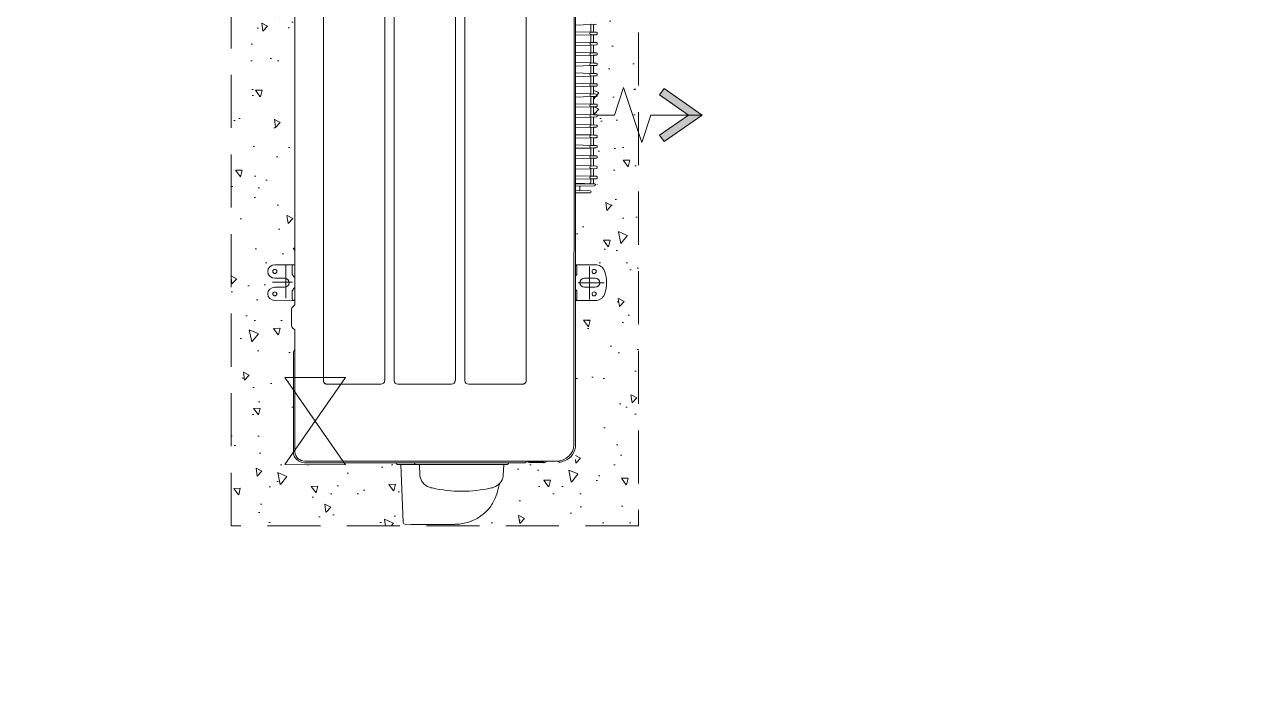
# Model space of a CAD drawing. Header units: millimetres. Extents: x -44713 to 26888, y -13000 to 43000.
# Drawn here: x 11139 to 12569, y 19236 to 20021 of the extents above; entities that cross this region are included whole.
import ezdxf

# ---------------------------------------------------------------- set-up
doc = ezdxf.new("R2010")
doc.units = ezdxf.units.MM
doc.header["$MEASUREMENT"] = 0
doc.linetypes.add('1735 X DT-5BR-RFP$0$DASH2', pattern=[0.375, 0.25, -0.125])
doc.linetypes.add('1735 X DT-5BR-RFP$0$HIDDEN', pattern=[0.375, 0.25, -0.125])
doc.layers.add('00-First Floor Projection', color=1, linetype='Continuous')
doc.layers.add('1735 X DT-5BR-RFP$0$0-MEP', color=251, linetype='Continuous', lineweight=20)
doc.styles.add('1735 X DT-5BR-RFP$0$ARIAL', font='swiss.ttf')
doc.dimstyles.new('1735 X DT-5BR-RFP$0$A&B DIM', dxfattribs={"dimtxt": 250, "dimasz": 250, "dimexe": 100, "dimexo": 100, "dimgap": 0, "dimtad": 0, "dimdec": 0, "dimzin": 12, "dimdsep": 46, "dimtxsty": '1735 X DT-5BR-RFP$0$ARIAL', "dimcen": 0, "dimdle": 100, "dimclrd": 11, "dimclre": 11, "dimclrt": 7, "dimadec": 0, "dimazin": 0, "dimtfac": 1, "dimtdec": 0, "dimtmove": 1, "dimatfit": 2, "dimfxl": 1, "dimtvp": 0.75, "dimtolj": 1, "dimtzin": 12, "dimlwd": 18, "dimlwe": 18, "dimarcsym": 0})

# ---------------------------------------------------------------- blocks, each defined once
blk = doc.blocks.new('1735 X DT-5BR-RFP$0$CU')
at = {"lineweight": 9, "ltscale": 0.1}
h = blk.add_hatch(dxfattribs=at)
h.set_pattern_fill('AR-CONC', color=256, scale=0.5, angle=32.5081)
h.set_pattern_definition([(82.508, (0, 0), (81.1025, 42.234), [9.525, -104.775]), (27.508, (0, 0), (-66.1995, 71.09), [7.62, -83.82]), (132.96, (6.76, 3.52), (14.903, 113.324), [8.095, -89.045]), (78.692, (-13.65, 21.42), (125.6, 55.114), [14.287, -157.162]), (129.144, (-3.18, 26.01), (33.618, 168.122), [12.143, -133.568]), (23.692, (-13.65, 21.42), (33.618, 168.122), [11.43, -125.73]), (53.508, (0.47, 22.89), (91.409, -2.3807), [9.525, -104.775]), (358.508, (0.47, 22.89), (-23.434, 94.271), [7.62, -83.82]), (103.96, (8.09, 22.69), (67.975, 91.8904), [8.095, -89.045]), (70.008, (0, 0), (-21.4184, 36.4832), [0, -82.804, 0, -85.09, 0, -84.1375]), (40.008, (0, 0), (1.2555, 60.197), [0, -48.514, 0, -80.899, 0, -32.0675]), (0.008, (-23.884, -15.22), (58.7122, 34.0189), [0, -31.75, 0, -99.06, 0, -131.445]), (350.008, (-34.594, -22.045), (55.6275, 50.525), [0, -41.275, 0, -65.786, 0, -93.345])])
h.paths.add_polyline_path([(-395.2, -112), (-371.2, -128.8), (-295.9, -128.5), (-272.9, -112), (-273.5, -112.1), (-274.1, -112.1), (-274.8, -112.2), (-275.4, -112.3), (-276, -112.4), (-276.6, -112.5), (-277.2, -112.7), (-277.8, -112.8), (-278.4, -113), (-279, -113.2), (-279.6, -113.4), (-280.1, -113.6), (-280.7, -113.9), (-281.3, -114.1), (-281.8, -114.4), (-282.4, -114.7), (-282.9, -115), (-283.4, -115.3), (-283.9, -115.7), (-284.4, -116), (-284.9, -116.4), (-285.4, -116.8), (-285.9, -117.1), (-286.3, -117.5), (-286.8, -118), (-287.2, -118.4), (-287.6, -118.8), (-288, -119.3), (-288.4, -119.7), (-288.7, -120.2), (-289.1, -120.7), (-289.4, -121.2), (-289.7, -121.7), (-289.8, -121.7), (-290.6, -123), (-291.1, -123.8), (-291.5, -124.5), (-292.1, -125.2), (-292.7, -125.9), (-293.3, -126.5), (-294, -127.1), (-294.7, -127.7), (-295.4, -128.2), (-296.2, -128.6), (-297, -129), (-297.8, -129.4), (-298.6, -129.7), (-299.5, -130), (-300.4, -130.2), (-301.3, -130.3), (-302.2, -130.4), (-303.2, -130.4), (-364.6, -130.4), (-365.2, -130.4), (-365.8, -130.4), (-366.3, -130.3), (-366.9, -130.2), (-367.4, -130.1), (-368, -130), (-368.5, -129.9), (-369.1, -129.7), (-369.6, -129.5), (-370.1, -129.3), (-370.6, -129.1), (-371.1, -128.8), (-371.6, -128.5), (-372.1, -128.2), (-372.6, -127.9), (-373.1, -127.6), (-373.6, -127.2), (-374, -126.8), (-374.5, -126.4), (-374.9, -126), (-375.3, -125.5), (-375.7, -125), (-376.1, -124.5), (-376.5, -124), (-376.9, -123.5), (-377.3, -122.9), (-377.6, -122.3), (-378, -121.7), (-378.3, -121.2), (-378.7, -120.7), (-379, -120.2), (-379.4, -119.7), (-379.8, -119.3), (-380.2, -118.8), (-380.7, -118.4), (-381.1, -117.9), (-381.5, -117.5), (-382, -117.1), (-382.5, -116.7), (-383, -116.3), (-383.5, -116), (-384, -115.6), (-384.5, -115.3), (-385, -115), (-385.5, -114.6), (-386.1, -114.4), (-386.6, -114.1), (-387.2, -113.8), (-387.8, -113.6), (-388.3, -113.3), (-388.9, -113.1), (-389.5, -112.9), (-390.1, -112.8), (-390.7, -112.6), (-391.3, -112.5), (-392, -112.3), (-392.6, -112.2), (-393.2, -112.2), (-393.9, -112.1), (-394.5, -112.1), (-395.1, -112)], flags=16)
h.paths.add_polyline_path([(-325.3, 818.5), (-321.1, 819.4), (-317, 820.2), (-312.9, 820.8), (-308.8, 821.4), (-304.7, 821.8), (-300.6, 822.1), (-296.5, 822.3), (-292.4, 822.4), (-288.3, 822.4), (-284.2, 822.3), (-280.1, 822.1), (-276, 821.8), (-271.9, 821.3), (-267.8, 820.8), (-263.7, 820.1), (-259.6, 819.4), (-255.4, 818.5), (-254.2, 818.2), (-252.9, 817.7), (-252.6, 817.6), (-251.8, 817.3), (-251, 817), (-250.2, 816.6), (-249.4, 816.2), (-248.7, 815.7), (-247.9, 815.2), (-247.2, 814.7), (-246.6, 814.1), (-245.9, 813.5), (-245.1, 812.7), (-244.4, 811.9), (-243.8, 811), (-243.2, 810), (-242.7, 809), (-242.2, 808), (-241.9, 807), (-241.6, 805.9), (-241.4, 804.8), (-241.4, 803.3), (-240.8, 791.3), (-240.6, 790.8), (-338.4, 790.8), (-340.3, 790.8), (-339.9, 791.5), (-339.6, 803.3), (-339.6, 804.6), (-339.6, 804.8), (-339.4, 805.9), (-339.1, 806.9), (-338.8, 807.9), (-338.4, 808.9), (-337.9, 809.8), (-337.4, 810.7), (-336.9, 811.5), (-336.3, 812.3), (-335.6, 813.1), (-334.9, 813.8), (-334.1, 814.5), (-333.3, 815.1), (-332.4, 815.7), (-331.5, 816.2), (-330.5, 816.8), (-329.5, 817.2), (-328.4, 817.6), (-326.8, 818.2), (-325.5, 818.5)], flags=16)
h.paths.add_polyline_path([(-312.9, 820.8), (-317, 820.2), (-321.1, 819.4), (-325.3, 818.5), (-325.5, 818.5), (-326.8, 818.2), (-328.4, 817.6), (-329.5, 817.2), (-330.5, 816.8), (-331.5, 816.2), (-332.4, 815.7), (-333.3, 815.1), (-334.1, 814.5), (-334.9, 813.8), (-335.6, 813.1), (-336.3, 812.3), (-336.9, 811.5), (-337.4, 810.7), (-337.9, 809.8), (-338.4, 808.9), (-338.8, 807.9), (-339.1, 806.9), (-339.4, 805.9), (-339.6, 804.8), (-339.6, 803.3), (-339.9, 791.5), (-340.2, 791), (-340.6, 790.8), (-361, 790.8), (-362.1, 790.8), (-359.3, 859.4), (-359.2, 859.9), (-359, 860.3), (-358.6, 860.7), (-358.2, 861), (-357.7, 861.2), (-357.1, 861.3), (-327.8, 861.6), (-298.5, 861.4), (-291.1, 860.8), (-284, 859.2), (-277.1, 856.8), (-270.7, 853.4), (-264.8, 849.3), (-259.6, 844.4), (-256.4, 840.6), (-253.8, 836.5), (-251.6, 832.1), (-249.3, 826), (-247.4, 819.8), (-245.9, 813.5), (-246.6, 814.1), (-247.2, 814.7), (-247.9, 815.2), (-248.7, 815.7), (-249.4, 816.2), (-250.2, 816.6), (-251, 817), (-251.8, 817.3), (-252.6, 817.6), (-252.9, 817.7), (-254.2, 818.2), (-255.4, 818.5), (-259.6, 819.4), (-263.7, 820.1), (-267.8, 820.8), (-271.9, 821.3), (-276, 821.8), (-280.1, 822.1), (-284.2, 822.3), (-288.3, 822.4), (-292.4, 822.4), (-296.5, 822.3), (-300.6, 822.1), (-304.7, 821.8), (-308.8, 821.4)], flags=16)
h.paths.add_polyline_path([(-134.8, -41.4), (-156.3, -41.4), (-156.3, 470.9), (-134.8, 470.9)], flags=16)
h.paths.add_polyline_path([(-156.3, 555.5), (-156.3, 597.8), (-119.5, 597.8), (-119.5, 555.5)], flags=16)
h.paths.add_polyline_path([(-519, 555.5), (-519, 597.7), (-486.9, 597.7), (-486.9, 555.5)], flags=16)
h.paths.add_polyline_path([(-494.4, 28.5), (-519, 28.5), (-519, 70.8), (-494.4, 70.8)], flags=16)
h.paths.add_polyline_path([(-370, -130.4), (-300, -130.1), (-340.6, -130.4)], flags=16)
h.paths.add_polyline_path([(-562.2, 863.2), (-562.2, -186.8), (-81.9, -186.8), (-81.9, 863.2)])
h.paths.add_polyline_path([(-398.6, -111.8), (-370, -130.4), (-300, -130.1), (-271.3, -111.8), (-156.3, -111.8), (-156.3, 790.8), (-486.9, 790.8), (-486.9, -111.8)], flags=16)
blk.add_hatch(color=256).paths.add_polyline_path([(-57, 403), (-51.6, 410.5), (-7, 379.2), (-51.6, 348), (-57, 355.4), (-23.1, 379.2)])
at = {"lineweight": 20}
for p, q in [((-362.1, 790.8), (-359.3, 859.4)), ((-211.1, 788.1), (-194, 788.1)), ((-211, 788.7), (-194, 788.8))]:
    blk.add_line(p, q, dxfattribs=at)
at = {"linetype": '1735 X DT-5BR-RFP$0$DASH2', "lineweight": 9, "ltscale": 250}
blk.add_lwpolyline([(-81.9, 863.2), (-562.2, 863.2), (-562.2, -186.8), (-81.9, -186.8)], close=True, dxfattribs=at)
blk.add_lwpolyline([(-7, 379.2), (-67.2, 379.2), (-78, 411.7), (-99.6, 346.8), (-110.4, 379.2), (-130.5, 379.2)])
blk.add_lwpolyline([(-57, 403), (-51.6, 410.5), (-7, 379.2), (-51.6, 348), (-57, 355.4), (-23.1, 379.2)], close=True)
at = {"lineweight": 20}
for centre, major_axis, start_param, end_param in [((-357.1, 859.3), (2.19, 0), 1.591261, 3.10324), ((-325.7, -574.2), (1535.1, 0), 1.553049, 1.591261), ((-299.4, 812.1), (52.7, 0), 0.714003, 1.553049), ((-294.5, 816.1), (46.2, 0), 0.379047, 0.714004), ((-346.9, 796.6), (102.6, 0), 0.177688, 0.379045)]:
    blk.add_ellipse(centre, major_axis=major_axis, ratio=0.935345, start_param=start_param, end_param=end_param, dxfattribs=at)
for points in [[(-339.6, 803.3), (-339.6, 803.3), (-339.6, 804.8), (-339.6, 804.8), (-339.6, 804.8), (-338.4, 811), (-334.7, 815.3), (-328.4, 817.6), (-328.4, 817.6), (-328.4, 817.6), (-326.8, 818.2), (-326.8, 818.2)], [(-326.8, 818.2), (-326.8, 818.2), (-325.3, 818.5), (-325.3, 818.5), (-325.3, 818.5), (-301.8, 823.8), (-279, 823.7), (-255.4, 818.5), (-255.4, 818.5), (-255.4, 818.5), (-254.2, 818.2), (-254.2, 818.2)], [(-254.2, 818.2), (-254.2, 818.2), (-252.6, 817.6), (-252.6, 817.6), (-252.6, 817.6), (-246.8, 815.7), (-242.1, 810.6), (-241.4, 804.8), (-241.4, 804.8), (-241.4, 804.8), (-241.4, 803.3), (-241.4, 803.3)], [(-173.8, 788.2), (-173.8, 788.2), (-172.2, 787.9), (-172.2, 787.9), (-172.2, 787.9), (-163.1, 784.9), (-158, 779.3), (-156.3, 770.4), (-156.3, 770.4), (-156.3, 770.4), (-156.3, 767.8), (-156.3, 767.8)], [(-489.1, 585), (-489.1, 585), (-488.5, 584.1), (-488.5, 584.1), (-488.5, 584.1), (-488.5, 584.1), (-487.5, 582.9), (-487.5, 582.9), (-487.5, 582.9), (-487.5, 582.9), (-486.9, 581.7), (-486.9, 581.7)], [(-486.9, 571.5), (-486.9, 571.5), (-487.5, 570.4), (-487.5, 570.4), (-487.5, 570.4), (-487.5, 570.4), (-488.5, 569.5), (-488.5, 569.5), (-488.5, 569.5), (-488.5, 569.5), (-489.1, 568.3), (-489.1, 568.3)]]:
    blk.add_open_spline(points, degree=3, knots=[0, 0, 0, 0, 0.333333, 0.333333, 0.333333, 0.333333, 0.666667, 0.666667, 0.666667, 0.666667, 1, 1, 1, 1], dxfattribs=at)
for points in [[(-339.9, 791.4), (-339.9, 791.4), (-339.6, 803.3), (-339.6, 803.3)], [(-240.8, 791.4), (-240.8, 791.4), (-241.4, 803.3), (-241.4, 803.3)], [(-488.8, 776), (-488.8, 783), (-482.7, 788.7), (-475.3, 788.8)], [(-486.9, 776), (-486.9, 782.1), (-481.6, 786.9), (-475.1, 786.9)], [(-475.7, 788.8), (-475.7, 788.8), (-324.7, 788.8), (-324.7, 788.8)], [(-475.1, 786.9), (-475.1, 786.9), (-334, 787), (-334, 787)], [(-367.7, 789.8), (-367.7, 790.3), (-367.2, 790.7), (-366.6, 790.7)], [(-367.7, 789.6), (-367.7, 789.6), (-367.7, 788.8), (-367.7, 788.8)], [(-290.4, 788.8), (-290.4, 788.8), (-367.7, 788.8), (-367.7, 788.8)], [(-238.6, 790.8), (-238.6, 790.8), (-366.4, 790.8), (-366.4, 790.8)], [(-345.9, 789.8), (-345.9, 790.3), (-345.3, 790.7), (-344.7, 790.7)], [(-345.9, 789.6), (-345.9, 789.6), (-345.9, 788.8), (-345.9, 788.8)], [(-340, 791.3), (-340, 791), (-340.3, 790.8), (-340.6, 790.8)], [(-178.7, 786.9), (-178.7, 786.9), (-334, 787), (-334, 787)], [(-324.7, 788.8), (-324.7, 788.8), (-307.5, 788.8), (-307.5, 788.8)], [(-307.5, 788.8), (-307.5, 788.8), (-215.5, 788.8), (-215.5, 788.8)], [(-290.4, 788.8), (-290.4, 788.8), (-235.2, 788.8), (-235.2, 788.8)], [(-240.4, 790.8), (-240.6, 790.8), (-240.8, 791), (-240.8, 791.3)], [(-240.5, 790.8), (-240.5, 790.8), (-236.4, 790.8), (-236.4, 790.8)], [(-236.5, 790.7), (-235.8, 790.7), (-235.2, 790.3), (-235.2, 789.8)], [(-235.2, 789.6), (-235.2, 789.6), (-235.2, 788.8), (-235.2, 788.8)], [(-215.5, 788.8), (-214.8, 788.7), (-214, 788), (-214, 787)], [(-212.7, 787), (-212.7, 788.1), (-211.9, 788.7), (-211, 788.7)], [(-212.1, 787.3), (-212, 787.8), (-211.6, 788.1), (-211, 788.1)], [(-212.1, 787), (-212.1, 787), (-212.1, 787.3), (-212.1, 787.3)], [(-194, 788.8), (-194, 788.8), (-193.1, 788.8), (-193.1, 788.8)], [(-194, 788.8), (-194, 788.8), (-194, 787), (-194, 787)], [(-193.2, 788.7), (-191.9, 788.7), (-190.8, 788.1), (-190.2, 787.1)], [(-190.3, 787), (-190.3, 787), (-190.3, 787), (-190.3, 787)], [(-178.8, 786.9), (-167.3, 786.9), (-158, 778.3), (-158, 767.7)], [(-177.1, 787), (-176.3, 787.9), (-174.9, 788.3), (-173.7, 788.1)], [(-488.8, 776), (-488.8, 776), (-488.8, 659.6), (-488.8, 659.6)], [(-486.9, 632.8), (-486.9, 632.8), (-486.9, 776), (-486.9, 776)], [(-157.9, 313.1), (-157.9, 313.1), (-158, 767.8), (-158, 767.8)], [(-156.3, 770.5), (-156.3, 770.5), (-156.3, -87.2), (-156.3, -87.2)], [(-487.1, 655.6), (-488.2, 656.7), (-488.8, 658.1), (-488.8, 659.6)], [(-491, 627.1), (-491, 628.1), (-490.5, 629.1), (-489.7, 629.8)], [(-489.7, 629.9), (-489.7, 629.9), (-487.2, 632.2), (-487.2, 632.2)], [(-487, 632.8), (-487, 632.5), (-487.1, 632.3), (-487.3, 632.2)], [(-491, 608.3), (-491, 608.3), (-491, 627.2), (-491, 627.2)], [(-489.7, 605.4), (-490.5, 606.1), (-491, 607.1), (-491, 608.1)], [(-489.7, 605.7), (-489.7, 605.7), (-487.2, 603), (-487.2, 603)], [(-487.3, 603), (-487.1, 602.9), (-487, 602.6), (-487, 602.4)], [(-486.9, 313.1), (-486.9, 313.1), (-486.9, 602.5), (-486.9, 602.5)], [(-497.7, 556.4), (-497.7, 556.4), (-497.7, 594.8), (-497.7, 594.8)], [(-490.3, 595.7), (-490.3, 596.6), (-489.7, 597.4), (-488.8, 597.6)], [(-490.3, 595.7), (-490.3, 595.7), (-490.3, 587.9), (-490.3, 587.9)], [(-489.2, 585.2), (-490, 585.9), (-490.3, 586.9), (-490.3, 587.8)], [(-486.9, 597.5), (-486.9, 597.5), (-488.2, 597.5), (-488.2, 597.5)], [(-156.3, 597.7), (-155.2, 597.4), (-154.5, 596.6), (-154.5, 595.7)], [(-154.5, 587.8), (-154.5, 586.9), (-154.9, 585.9), (-155.6, 585.2)], [(-154.5, 595.7), (-154.5, 595.7), (-154.5, 587.9), (-154.5, 587.9)], [(-499.4, 582), (-496.3, 582), (-493.9, 579.6), (-493.9, 576.8)], [(-493.9, 576.8), (-493.9, 573.9), (-496.3, 571.5), (-499.4, 571.5)], [(-156.3, 584.4), (-156.3, 584.4), (-155.7, 585), (-155.7, 585)], [(-151, 576.8), (-151, 579.6), (-148.5, 582), (-145.5, 582)], [(-145.5, 571.5), (-148.5, 571.5), (-151, 573.9), (-151, 576.8)], [(-490.3, 565.5), (-490.3, 566.5), (-490, 567.5), (-489.2, 568.3)], [(-490.3, 565.4), (-490.3, 565.4), (-490.3, 557.8), (-490.3, 557.8)], [(-155.7, 568.3), (-155.7, 568.3), (-156.3, 568.9), (-156.3, 568.9)], [(-155.6, 568.3), (-154.9, 567.5), (-154.5, 566.5), (-154.5, 565.5)], [(-154.5, 565.4), (-154.5, 565.4), (-154.5, 557.8), (-154.5, 557.8)], [(-488.2, 555.5), (-489.4, 555.5), (-490.3, 556.5), (-490.3, 557.7)], [(-488.2, 555.8), (-488.2, 555.8), (-486.9, 555.8), (-486.9, 555.8)], [(-154.5, 557.7), (-154.5, 556.7), (-155.2, 555.8), (-156.3, 555.6)], [(-151, 468), (-151, 468.3), (-150.8, 468.5), (-150.6, 468.5)], [(-151, 463.3), (-151, 463.3), (-151, 468), (-151, 468)], [(-150.6, 462.8), (-150.8, 462.8), (-151, 463), (-151, 463.3)], [(-486.9, 313.1), (-486.9, 313.1), (-486.9, -95.7), (-486.9, -95.7)], [(-157.9, 313.1), (-157.9, 313.1), (-157.9, -87.3), (-157.9, -87.3)]]:
    blk.add_open_spline(points, degree=3, dxfattribs=at)
at = {"linetype": '1735 X DT-5BR-RFP$0$HIDDEN', "lineweight": 5, "ltscale": 100}
for points in [[(-453.4, 692.1), (-453.4, 694.4), (-451.4, 696.3), (-449, 696.3)], [(-218.8, 696.3), (-216.4, 696.3), (-214.3, 694.4), (-214.3, 692.1)]]:
    blk.add_open_spline(points, degree=3, dxfattribs=at)
at = {"lineweight": 5, "ltscale": 100}
for points in [[(-453.4, 313.1), (-453.4, 313.1), (-453.4, 692), (-453.4, 692)], [(-385.8, 696.4), (-385.8, 696.4), (-448.8, 696.4), (-448.8, 696.4)], [(-385.7, 696.3), (-383.2, 696.3), (-381.2, 694.4), (-381.2, 692.1)], [(-381.1, 313.1), (-381.1, 313.1), (-381.1, 692), (-381.1, 692)], [(-369.9, 692.1), (-369.9, 694.4), (-367.9, 696.3), (-365.4, 696.3)], [(-369.9, 313.1), (-369.9, 313.1), (-369.9, 692), (-369.9, 692)], [(-302.2, 696.4), (-302.2, 696.4), (-365.5, 696.4), (-365.5, 696.4)], [(-302.4, 696.3), (-299.9, 696.3), (-297.9, 694.4), (-297.9, 692.1)], [(-297.8, 313.1), (-297.8, 313.1), (-297.8, 692), (-297.8, 692)], [(-286.6, 692.1), (-286.6, 694.4), (-284.6, 696.3), (-282.1, 696.3)], [(-286.6, 313.1), (-286.6, 313.1), (-286.6, 692), (-286.6, 692)], [(-282, 696.4), (-282, 696.4), (-219, 696.4), (-219, 696.4)], [(-214.3, 313.1), (-214.3, 313.1), (-214.3, 692), (-214.3, 692)], [(-453.4, 313.1), (-453.4, 313.1), (-453.4, -65.7), (-453.4, -65.7)], [(-381.1, 313.1), (-381.1, 313.1), (-381.1, -65.7), (-381.1, -65.7)], [(-369.9, 313.1), (-369.9, 313.1), (-369.9, -65.7), (-369.9, -65.7)], [(-297.8, 313.1), (-297.8, 313.1), (-297.8, -65.7), (-297.8, -65.7)], [(-286.6, 313.1), (-286.6, 313.1), (-286.6, -65.7), (-286.6, -65.7)], [(-214.3, 313.1), (-214.3, 313.1), (-214.3, -65.7), (-214.3, -65.7)]]:
    blk.add_open_spline(points, degree=3, dxfattribs=at)
at = {"lineweight": 5}
for points in [[(-519, 589.9), (-519, 594.2), (-515.3, 597.7), (-510.7, 597.7)], [(-510.7, 582), (-515.3, 582), (-519, 585.6), (-519, 589.9)], [(-510.6, 597.8), (-510.6, 597.8), (-487.5, 598.1), (-487.5, 598.1)], [(-156.3, 597.8), (-156.3, 597.8), (-132.6, 597.8), (-132.6, 597.8)], [(-139.5, 557.5), (-139.5, 557.5), (-139.5, 596.5), (-139.5, 596.5)], [(-132.8, 597.7), (-128, 597.7), (-123.7, 594.9), (-122.1, 590.7)], [(-513.4, 576.1), (-513.4, 576.1), (-489.8, 576.1), (-489.8, 576.1)], [(-510.6, 582), (-510.6, 582), (-499.4, 582), (-499.4, 582)], [(-153.1, 576.8), (-153.1, 576.8), (-122.4, 576.8), (-122.4, 576.8)], [(-132.9, 582), (-132.9, 582), (-145.4, 582), (-145.4, 582)], [(-133.1, 582), (-130, 582), (-127.4, 579.6), (-127.4, 576.8)], [(-127.4, 576.8), (-127.4, 573.9), (-130, 571.5), (-133.1, 571.5)], [(-519, 563.5), (-519, 567.9), (-515.3, 571.5), (-510.7, 571.5)], [(-510.7, 555.5), (-515.3, 555.5), (-519, 559.1), (-519, 563.5)], [(-510.6, 571.5), (-510.6, 571.5), (-499.4, 571.5), (-499.4, 571.5)], [(-132.9, 571.5), (-132.9, 571.5), (-145.4, 571.5), (-145.4, 571.5)], [(-122.1, 562.7), (-123.7, 558.4), (-128, 555.5), (-132.8, 555.5)], [(-510.6, 555.5), (-510.6, 555.5), (-486.9, 555.5), (-486.9, 555.5)], [(-156.3, 555.5), (-156.3, 555.5), (-132.6, 555.5), (-132.6, 555.5)], [(-138.9, 470.9), (-138.9, 470.9), (-156.3, 470.9), (-156.3, 470.9)], [(-138.9, 468.6), (-138.9, 468.6), (-156.3, 468.3), (-156.3, 468.3)], [(-133.6, 462.5), (-133.6, 462.5), (-156.3, 463.1), (-156.3, 463.1)], [(-134.8, 460.1), (-134.8, 460.1), (-156.3, 460.7), (-156.3, 460.7)], [(-134.8, 460.1), (-134.8, 460.1), (-156.3, 459.3), (-156.3, 459.3)], [(-140.4, 460.4), (-140, 460.4), (-139.7, 460.2), (-139.3, 460)], [(-139.3, 460), (-138.7, 459.7), (-138.3, 459), (-138.3, 458.2)], [(-138.7, 470.9), (-138.2, 470.9), (-137.7, 470.3), (-137.7, 469.7)], [(-137.7, 469.7), (-137.7, 469.1), (-138.2, 468.6), (-138.7, 468.6)], [(-138.2, 455.5), (-138.2, 455.5), (-138.2, 458.1), (-138.2, 458.1)], [(-133.6, 460.1), (-133.6, 460.1), (-134.8, 460.1), (-134.8, 460.1)], [(-134.8, 460.1), (-134.8, 460.1), (-134.8, 460.1), (-134.8, 460.1)], [(-134.8, 459.7), (-134.8, 459.9), (-134.6, 460.1), (-134.2, 460.1)], [(-134.8, 454.9), (-134.8, 454.9), (-134.8, 459.6), (-134.8, 459.6)], [(-133.7, 462.4), (-133.1, 462.4), (-132.7, 461.9), (-132.7, 461.2)], [(-132.7, 461.2), (-132.7, 460.6), (-133.2, 460.2), (-133.7, 460.1)], [(-130.5, 461.6), (-130.5, 461.6), (-130.5, 461), (-130.5, 461)], [(-156.3, 454.9), (-156.3, 454.9), (-138.6, 454.3), (-138.6, 454.3)], [(-156.3, 450.8), (-156.3, 450.8), (-138.2, 451.4), (-138.2, 451.4)], [(-139.2, 452.9), (-139.1, 453.6), (-138.6, 454.2), (-137.9, 454.2)], [(-137.9, 451.4), (-138.7, 451.5), (-139.2, 452.1), (-139.2, 452.9)], [(-138.3, 455.3), (-138.3, 454.7), (-138.6, 454.1), (-139, 453.8)], [(-138.6, 451.6), (-138.4, 451.5), (-138.3, 451.3), (-138.3, 451.1)], [(-138.2, 442.4), (-138.2, 442.4), (-138.2, 451.1), (-138.2, 451.1)], [(-134.8, 454.3), (-134.8, 454.3), (-137.9, 454.3), (-137.9, 454.3)], [(-134.8, 451.4), (-134.8, 451.4), (-137.9, 451.4), (-137.9, 451.4)], [(-134.2, 454.3), (-134.6, 454.3), (-134.8, 454.6), (-134.8, 454.9)], [(-134.8, 454.3), (-134.8, 454.3), (-131.4, 454.3), (-131.4, 454.3)], [(-134.8, 454.3), (-134.8, 454.3), (-134.8, 454.3), (-134.8, 454.3)], [(-134.8, 451.4), (-134.8, 451.4), (-131.4, 451.4), (-131.4, 451.4)], [(-134.8, 451.4), (-134.8, 451.4), (-134.8, 451.4), (-134.8, 451.4)], [(-134.8, 450.8), (-134.8, 451.1), (-134.6, 451.3), (-134.2, 451.3)], [(-134.8, 442.7), (-134.8, 442.7), (-134.8, 450.8), (-134.8, 450.8)], [(-131.5, 454.3), (-131, 454.2), (-130.5, 453.8), (-130.5, 453.3)], [(-130.5, 452.5), (-130.5, 451.9), (-131, 451.4), (-131.5, 451.4)], [(-130.5, 453.1), (-130.5, 453.1), (-130.5, 452.6), (-130.5, 452.6)], [(-156.3, 442.9), (-156.3, 442.9), (-138.2, 442.4), (-138.2, 442.4)], [(-156.3, 438.6), (-156.3, 438.6), (-138.2, 439.1), (-138.2, 439.1)], [(-156.3, 430.7), (-156.3, 430.7), (-138.2, 430.1), (-138.2, 430.1)], [(-139.2, 440.8), (-139.1, 441.4), (-138.6, 442), (-137.9, 442)], [(-137.9, 439.4), (-138.7, 439.5), (-139.2, 440.1), (-139.2, 440.8)], [(-139.2, 428.7), (-139.1, 429.4), (-138.6, 430), (-137.9, 430)], [(-138.3, 442.5), (-138.3, 442.3), (-138.4, 442.2), (-138.6, 442.1)], [(-138.6, 439.3), (-138.4, 439.3), (-138.3, 439.1), (-138.3, 439)], [(-138.3, 430.4), (-138.3, 430.2), (-138.4, 430), (-138.6, 429.9)], [(-138.2, 430.4), (-138.2, 430.4), (-138.2, 439.1), (-138.2, 439.1)], [(-134.8, 442.4), (-134.8, 442.4), (-137.9, 442.1), (-137.9, 442.1)], [(-134.8, 439.1), (-134.8, 439.1), (-137.9, 439.4), (-137.9, 439.4)], [(-134.8, 430.1), (-134.8, 430.1), (-137.9, 430.1), (-137.9, 430.1)], [(-134.2, 442.4), (-134.6, 442.4), (-134.8, 442.5), (-134.8, 442.8)], [(-134.8, 442.4), (-134.8, 442.4), (-131.4, 442.1), (-131.4, 442.1)], [(-134.8, 442.4), (-134.8, 442.4), (-134.8, 442.4), (-134.8, 442.4)], [(-134.8, 439.1), (-134.8, 439.1), (-131.4, 439.4), (-131.4, 439.4)], [(-134.8, 439.2), (-134.8, 439.2), (-134.8, 439.2), (-134.8, 439.2)], [(-134.8, 438.7), (-134.8, 438.9), (-134.6, 439.1), (-134.2, 439.1)], [(-134.8, 430.7), (-134.8, 430.7), (-134.8, 438.9), (-134.8, 438.9)], [(-134.2, 430.1), (-134.6, 430.1), (-134.8, 430.4), (-134.8, 430.7)], [(-134.8, 430.1), (-134.8, 430.1), (-134.8, 430.1), (-134.8, 430.1)], [(-134.8, 430.1), (-134.8, 430.1), (-131.4, 430.1), (-131.4, 430.1)], [(-131.5, 442), (-131, 442), (-130.5, 441.5), (-130.5, 441)], [(-130.5, 440.4), (-130.5, 439.9), (-131, 439.4), (-131.5, 439.4)], [(-131.5, 430), (-131, 430), (-130.5, 429.5), (-130.5, 428.9)], [(-130.5, 441.2), (-130.5, 441.2), (-130.5, 440.3), (-130.5, 440.3)], [(-156.3, 426.6), (-156.3, 426.6), (-138.2, 427.2), (-138.2, 427.2)], [(-156.3, 418.4), (-156.3, 418.4), (-138.2, 418.2), (-138.2, 418.2)], [(-156.3, 414.4), (-156.3, 414.4), (-138.2, 414.9), (-138.2, 414.9)], [(-137.9, 427.2), (-138.7, 427.3), (-139.2, 427.9), (-139.2, 428.7)], [(-139.2, 416.6), (-139.1, 417.2), (-138.6, 417.8), (-137.9, 417.8)], [(-137.9, 415.2), (-138.7, 415.3), (-139.2, 415.9), (-139.2, 416.6)], [(-138.6, 427.4), (-138.4, 427.3), (-138.3, 427.1), (-138.3, 426.9)], [(-138.3, 418.1), (-138.3, 417.9), (-138.4, 417.7), (-138.6, 417.6)], [(-138.6, 415.1), (-138.4, 415), (-138.3, 414.9), (-138.3, 414.8)], [(-138.2, 418.2), (-138.2, 418.2), (-138.2, 426.9), (-138.2, 426.9)], [(-138.2, 406.2), (-138.2, 406.2), (-138.2, 414.9), (-138.2, 414.9)], [(-134.8, 427.2), (-134.8, 427.2), (-137.9, 427.2), (-137.9, 427.2)], [(-134.8, 418.2), (-134.8, 418.2), (-137.9, 417.9), (-137.9, 417.9)], [(-134.8, 414.9), (-134.8, 414.9), (-137.9, 415.2), (-137.9, 415.2)], [(-134.8, 427.2), (-134.8, 427.2), (-134.8, 427.2), (-134.8, 427.2)], [(-134.8, 427.2), (-134.8, 427.2), (-131.4, 427.2), (-131.4, 427.2)], [(-134.8, 426.6), (-134.8, 426.9), (-134.6, 427.1), (-134.2, 427.1)], [(-134.8, 418.4), (-134.8, 418.4), (-134.8, 426.6), (-134.8, 426.6)], [(-134.2, 417.9), (-134.6, 417.9), (-134.8, 418.1), (-134.8, 418.4)], [(-134.8, 417.9), (-134.8, 417.9), (-134.8, 418.2), (-134.8, 418.2)], [(-134.8, 417.9), (-134.8, 417.9), (-131.4, 417.9), (-131.4, 417.9)], [(-134.8, 414.9), (-134.8, 414.9), (-131.4, 415.2), (-131.4, 415.2)], [(-134.8, 415), (-134.8, 415), (-134.8, 415), (-134.8, 415)], [(-134.8, 414.5), (-134.8, 414.7), (-134.6, 414.9), (-134.2, 414.9)], [(-130.5, 428.2), (-130.5, 427.6), (-131, 427.2), (-131.5, 427.2)], [(-131.5, 417.8), (-131, 417.8), (-130.5, 417.3), (-130.5, 416.8)], [(-130.5, 416.2), (-130.5, 415.7), (-131, 415.2), (-131.5, 415.2)], [(-130.5, 428.9), (-130.5, 428.9), (-130.5, 428.4), (-130.5, 428.4)], [(-130.5, 416.7), (-130.5, 416.7), (-130.5, 416.1), (-130.5, 416.1)], [(-156.3, 406.5), (-156.3, 406.5), (-138.2, 405.9), (-138.2, 405.9)], [(-156.3, 402.4), (-156.3, 402.4), (-138.2, 402.7), (-138.2, 402.7)], [(-139.2, 404.5), (-139.1, 405.2), (-138.6, 405.8), (-137.9, 405.8)], [(-137.9, 403), (-138.7, 403), (-139.2, 403.7), (-139.2, 404.5)], [(-138.3, 406), (-138.3, 405.9), (-138.4, 405.7), (-138.6, 405.6)], [(-138.6, 403.2), (-138.4, 403.1), (-138.3, 402.9), (-138.3, 402.7)], [(-138.2, 393.9), (-138.2, 393.9), (-138.2, 402.7), (-138.2, 402.7)], [(-134.8, 405.9), (-134.8, 405.9), (-137.9, 405.6), (-137.9, 405.6)], [(-134.8, 402.7), (-134.8, 402.7), (-137.9, 403), (-137.9, 403)], [(-134.8, 406.5), (-134.8, 406.5), (-134.8, 414.7), (-134.8, 414.7)], [(-134.2, 405.9), (-134.6, 405.9), (-134.8, 406.1), (-134.8, 406.3)], [(-134.8, 405.9), (-134.8, 405.9), (-134.8, 405.9), (-134.8, 405.9)], [(-134.8, 405.9), (-134.8, 405.9), (-131.4, 405.9), (-131.4, 405.9)], [(-134.8, 402.7), (-134.8, 402.7), (-134.8, 403), (-134.8, 403)], [(-134.8, 403), (-134.8, 403), (-131.4, 403), (-131.4, 403)], [(-134.8, 402.4), (-134.8, 402.7), (-134.6, 402.9), (-134.2, 402.9)], [(-134.8, 394.2), (-134.8, 394.2), (-134.8, 402.4), (-134.8, 402.4)], [(-131.5, 405.8), (-131, 405.8), (-130.5, 405.3), (-130.5, 404.7)], [(-130.5, 404), (-130.5, 403.4), (-131, 403), (-131.5, 403)], [(-130.5, 404.7), (-130.5, 404.7), (-130.5, 404.2), (-130.5, 404.2)], [(-156.3, 394.2), (-156.3, 394.2), (-138.2, 393.9), (-138.2, 393.9)], [(-156.3, 390.2), (-156.3, 390.2), (-138.2, 390.7), (-138.2, 390.7)], [(-139.2, 392.4), (-139.1, 393), (-138.6, 393.5), (-137.9, 393.6)], [(-137.9, 391), (-138.7, 391.1), (-139.2, 391.7), (-139.2, 392.4)], [(-138.3, 393.9), (-138.3, 393.7), (-138.4, 393.5), (-138.6, 393.4)], [(-138.6, 390.9), (-138.4, 390.8), (-138.3, 390.7), (-138.3, 390.6)], [(-138.2, 382), (-138.2, 382), (-138.2, 390.4), (-138.2, 390.4)], [(-134.8, 394), (-134.8, 394), (-137.9, 393.6), (-137.9, 393.6)], [(-134.8, 390.7), (-134.8, 390.7), (-137.9, 391), (-137.9, 391)], [(-134.2, 393.7), (-134.6, 393.7), (-134.8, 393.9), (-134.8, 394.2)], [(-134.8, 393.7), (-134.8, 393.7), (-134.8, 394), (-134.8, 394)], [(-134.8, 393.6), (-134.8, 393.6), (-131.4, 393.6), (-131.4, 393.6)], [(-134.8, 390.7), (-134.8, 390.7), (-131.4, 391), (-131.4, 391)], [(-134.8, 390.7), (-134.8, 390.7), (-134.8, 390.7), (-134.8, 390.7)], [(-134.8, 390.3), (-134.8, 390.5), (-134.6, 390.7), (-134.2, 390.7)], [(-134.8, 382), (-134.8, 382), (-134.8, 390.2), (-134.8, 390.2)], [(-131.5, 393.6), (-131, 393.6), (-130.5, 393.1), (-130.5, 392.6)], [(-130.5, 392), (-130.5, 391.5), (-131, 391), (-131.5, 391)], [(-130.5, 392.5), (-130.5, 392.5), (-130.5, 391.9), (-130.5, 391.9)], [(-156.3, 382.3), (-156.3, 382.3), (-138.2, 381.7), (-138.2, 381.7)], [(-156.3, 378.2), (-156.3, 378.2), (-138.2, 378.5), (-138.2, 378.5)], [(-139.2, 380.1), (-139.1, 380.8), (-138.6, 381.3), (-137.9, 381.3)], [(-137.9, 378.8), (-138.7, 378.8), (-139.2, 379.4), (-139.2, 380.1)], [(-138.3, 381.8), (-138.3, 381.7), (-138.4, 381.5), (-138.6, 381.4)], [(-138.6, 379), (-138.4, 378.9), (-138.3, 378.7), (-138.3, 378.4)], [(-138.2, 369.7), (-138.2, 369.7), (-138.2, 378.5), (-138.2, 378.5)], [(-134.8, 381.7), (-134.8, 381.7), (-137.9, 381.4), (-137.9, 381.4)], [(-134.8, 378.5), (-134.8, 378.5), (-137.9, 378.8), (-137.9, 378.8)], [(-134.2, 381.7), (-134.6, 381.7), (-134.8, 381.9), (-134.8, 382.1)], [(-134.8, 381.7), (-134.8, 381.7), (-134.8, 381.7), (-134.8, 381.7)], [(-134.8, 381.7), (-134.8, 381.7), (-131.4, 381.4), (-131.4, 381.4)], [(-134.8, 378.5), (-134.8, 378.5), (-134.8, 378.8), (-134.8, 378.8)], [(-134.8, 378.8), (-134.8, 378.8), (-131.4, 378.8), (-131.4, 378.8)], [(-134.8, 378.2), (-134.8, 378.5), (-134.6, 378.7), (-134.2, 378.7)], [(-134.8, 370), (-134.8, 370), (-134.8, 378.2), (-134.8, 378.2)], [(-131.5, 381.3), (-131, 381.3), (-130.5, 380.9), (-130.5, 380.4)], [(-130.5, 379.8), (-130.5, 379.2), (-131, 378.8), (-131.5, 378.8)], [(-130.5, 380.5), (-130.5, 380.5), (-130.5, 380), (-130.5, 380)], [(-156.3, 370), (-156.3, 370), (-138.2, 369.7), (-138.2, 369.7)], [(-156.3, 365.9), (-156.3, 365.9), (-138.2, 366.5), (-138.2, 366.5)], [(-156.3, 358.1), (-156.3, 358.1), (-138.2, 357.5), (-138.2, 357.5)], [(-139.2, 368.1), (-139.1, 368.8), (-138.6, 369.3), (-137.9, 369.4)], [(-137.9, 366.5), (-138.7, 366.6), (-139.2, 367.3), (-139.2, 368.1)], [(-138.3, 369.7), (-138.3, 369.5), (-138.4, 369.3), (-138.6, 369.2)], [(-138.6, 366.7), (-138.4, 366.6), (-138.3, 366.4), (-138.3, 366.2)], [(-138.2, 357.5), (-138.2, 357.5), (-138.2, 366.2), (-138.2, 366.2)], [(-134.8, 369.7), (-134.8, 369.7), (-137.9, 369.4), (-137.9, 369.4)], [(-134.8, 366.5), (-134.8, 366.5), (-137.9, 366.5), (-137.9, 366.5)], [(-134.2, 369.4), (-134.6, 369.5), (-134.8, 369.7), (-134.8, 370)], [(-134.8, 369.4), (-134.8, 369.4), (-134.8, 369.7), (-134.8, 369.7)], [(-134.8, 369.4), (-134.8, 369.4), (-131.4, 369.4), (-131.4, 369.4)], [(-134.8, 366.5), (-134.8, 366.5), (-134.8, 366.5), (-134.8, 366.5)], [(-134.8, 365.9), (-134.8, 366.2), (-134.6, 366.5), (-134.2, 366.5)], [(-134.8, 366.5), (-134.8, 366.5), (-131.4, 366.5), (-131.4, 366.5)], [(-134.8, 357.8), (-134.8, 357.8), (-134.8, 365.9), (-134.8, 365.9)], [(-134.2, 357.5), (-134.6, 357.5), (-134.8, 357.7), (-134.8, 357.9)], [(-131.5, 369.4), (-131, 369.4), (-130.5, 368.9), (-130.5, 368.4)], [(-130.5, 367.7), (-130.5, 367), (-131, 366.5), (-131.5, 366.5)], [(-130.5, 368.3), (-130.5, 368.3), (-130.5, 367.7), (-130.5, 367.7)], [(-156.3, 353.7), (-156.3, 353.7), (-138.2, 354.3), (-138.2, 354.3)], [(-156.3, 345.8), (-156.3, 345.8), (-138.2, 345.2), (-138.2, 345.2)], [(-139.2, 355.9), (-139.1, 356.6), (-138.6, 357.1), (-137.9, 357.1)], [(-137.9, 354.6), (-138.7, 354.6), (-139.2, 355.2), (-139.2, 355.9)], [(-139.2, 343.8), (-139.1, 344.5), (-138.6, 345.1), (-137.9, 345.2)], [(-137.9, 342.3), (-138.7, 342.4), (-139.2, 343.1), (-139.2, 343.8)], [(-138.3, 357.6), (-138.3, 357.4), (-138.4, 357.3), (-138.6, 357.2)], [(-138.6, 354.7), (-138.4, 354.7), (-138.3, 354.5), (-138.3, 354.2)], [(-138.3, 345.5), (-138.3, 345.3), (-138.4, 345.1), (-138.6, 345)], [(-138.2, 345.5), (-138.2, 345.5), (-138.2, 354.3), (-138.2, 354.3)], [(-134.8, 357.5), (-134.8, 357.5), (-137.9, 357.2), (-137.9, 357.2)], [(-134.8, 354.3), (-134.8, 354.3), (-137.9, 354.6), (-137.9, 354.6)], [(-134.8, 345.2), (-134.8, 345.2), (-137.9, 345.2), (-137.9, 345.2)], [(-134.8, 357.5), (-134.8, 357.5), (-134.8, 357.5), (-134.8, 357.5)], [(-134.8, 357.5), (-134.8, 357.5), (-131.4, 357.2), (-131.4, 357.2)], [(-134.8, 354.3), (-134.8, 354.3), (-131.4, 354.6), (-131.4, 354.6)], [(-134.8, 354), (-134.8, 354.3), (-134.6, 354.5), (-134.2, 354.5)], [(-134.8, 354.3), (-134.8, 354.3), (-134.8, 354.3), (-134.8, 354.3)], [(-134.8, 345.8), (-134.8, 345.8), (-134.8, 354), (-134.8, 354)], [(-134.2, 345.2), (-134.6, 345.3), (-134.8, 345.5), (-134.8, 345.8)], [(-134.8, 345.2), (-134.8, 345.2), (-134.8, 345.2), (-134.8, 345.2)], [(-134.8, 345.2), (-134.8, 345.2), (-131.4, 345.2), (-131.4, 345.2)], [(-131.5, 357.1), (-131, 357.1), (-130.5, 356.7), (-130.5, 356.1)], [(-130.5, 355.6), (-130.5, 355), (-131, 354.6), (-131.5, 354.6)], [(-131.5, 345.2), (-131, 345.1), (-130.5, 344.7), (-130.5, 344.2)], [(-130.5, 356.3), (-130.5, 356.3), (-130.5, 355.5), (-130.5, 355.5)], [(-130.5, 344.1), (-130.5, 344.1), (-130.5, 343.5), (-130.5, 343.5)], [(-156.3, 341.7), (-156.3, 341.7), (-138.2, 342.3), (-138.2, 342.3)], [(-156.3, 333.9), (-156.3, 333.9), (-138.2, 333.3), (-138.2, 333.3)], [(-156.3, 329.5), (-156.3, 329.5), (-138.2, 330.1), (-138.2, 330.1)], [(-139.2, 331.7), (-139.1, 332.4), (-138.6, 332.9), (-137.9, 332.9)], [(-137.9, 330.4), (-138.7, 330.4), (-139.2, 331), (-139.2, 331.7)], [(-138.6, 342.5), (-138.4, 342.4), (-138.3, 342.2), (-138.3, 342)], [(-138.3, 333.3), (-138.3, 333), (-138.4, 332.8), (-138.6, 332.8)], [(-138.6, 330.3), (-138.4, 330.2), (-138.3, 330), (-138.3, 329.9)], [(-138.2, 333.3), (-138.2, 333.3), (-138.2, 342), (-138.2, 342)], [(-138.2, 321.3), (-138.2, 321.3), (-138.2, 330.1), (-138.2, 330.1)], [(-134.8, 342.3), (-134.8, 342.3), (-137.9, 342.3), (-137.9, 342.3)], [(-134.8, 333.3), (-134.8, 333.3), (-137.9, 333), (-137.9, 333)], [(-134.8, 330.1), (-134.8, 330.1), (-137.9, 330.4), (-137.9, 330.4)], [(-134.8, 342.3), (-134.8, 342.3), (-134.8, 342.3), (-134.8, 342.3)], [(-134.8, 341.7), (-134.8, 342), (-134.6, 342.2), (-134.2, 342.3)], [(-134.8, 342.3), (-134.8, 342.3), (-131.4, 342.3), (-131.4, 342.3)], [(-134.8, 333.6), (-134.8, 333.6), (-134.8, 341.7), (-134.8, 341.7)], [(-134.2, 333), (-134.6, 333), (-134.8, 333.3), (-134.8, 333.5)], [(-134.8, 333), (-134.8, 333), (-134.8, 333.3), (-134.8, 333.3)], [(-134.8, 333), (-134.8, 333), (-131.4, 333), (-131.4, 333)], [(-134.8, 330.1), (-134.8, 330.1), (-131.4, 330.4), (-131.4, 330.4)], [(-134.8, 330.1), (-134.8, 330.1), (-134.8, 330.1), (-134.8, 330.1)], [(-134.8, 329.6), (-134.8, 329.8), (-134.6, 330), (-134.2, 330)], [(-134.8, 321.6), (-134.8, 321.6), (-134.8, 329.8), (-134.8, 329.8)], [(-130.5, 343.3), (-130.5, 342.8), (-131, 342.3), (-131.5, 342.3)], [(-131.5, 332.9), (-131, 332.9), (-130.5, 332.5), (-130.5, 331.9)], [(-130.5, 331.4), (-130.5, 330.8), (-131, 330.4), (-131.5, 330.4)], [(-130.5, 332.1), (-130.5, 332.1), (-130.5, 331.2), (-130.5, 331.2)], [(-156.3, 321.6), (-156.3, 321.6), (-138.2, 321), (-138.2, 321)], [(-156.3, 317.5), (-156.3, 317.5), (-138.2, 317.8), (-138.2, 317.8)], [(-139.2, 319.6), (-139.1, 320.3), (-138.6, 320.9), (-137.9, 321)], [(-137.9, 318.1), (-138.7, 318.2), (-139.2, 318.9), (-139.2, 319.6)], [(-138.3, 321.3), (-138.3, 321.1), (-138.4, 320.9), (-138.6, 320.8)], [(-138.6, 318.3), (-138.4, 318.2), (-138.3, 318), (-138.3, 317.8)], [(-138.2, 309.1), (-138.2, 309.1), (-138.2, 317.8), (-138.2, 317.8)], [(-134.8, 321), (-134.8, 321), (-137.9, 321), (-137.9, 321)], [(-134.8, 317.8), (-134.8, 317.8), (-137.9, 318.1), (-137.9, 318.1)], [(-134.2, 321), (-134.6, 321), (-134.8, 321.2), (-134.8, 321.4)], [(-134.8, 321), (-134.8, 321), (-134.8, 321), (-134.8, 321)], [(-134.8, 321), (-134.8, 321), (-131.4, 321), (-131.4, 321)], [(-134.8, 317.8), (-134.8, 317.8), (-134.8, 318.1), (-134.8, 318.1)], [(-134.8, 317.5), (-134.8, 317.8), (-134.6, 318), (-134.2, 318.1)], [(-134.8, 318.1), (-134.8, 318.1), (-131.4, 318.1), (-131.4, 318.1)], [(-134.8, 309.4), (-134.8, 309.4), (-134.8, 317.5), (-134.8, 317.5)], [(-131.5, 321), (-131, 320.9), (-130.5, 320.4), (-130.5, 319.8)], [(-130.5, 319.1), (-130.5, 318.6), (-131, 318.1), (-131.5, 318.1)], [(-130.5, 319.9), (-130.5, 319.9), (-130.5, 319.3), (-130.5, 319.3)], [(-156.3, 309.4), (-156.3, 309.4), (-138.2, 309.1), (-138.2, 309.1)], [(-156.3, 305.3), (-156.3, 305.3), (-138.2, 305.9), (-138.2, 305.9)], [(-139.2, 307.5), (-139.1, 308.2), (-138.6, 308.7), (-137.9, 308.7)], [(-137.9, 306.1), (-138.7, 306.2), (-139.2, 306.8), (-139.2, 307.5)], [(-138.3, 309), (-138.3, 308.8), (-138.4, 308.6), (-138.6, 308.6)], [(-138.6, 306), (-138.4, 306), (-138.3, 305.8), (-138.3, 305.7)], [(-138.2, 297.1), (-138.2, 297.1), (-138.2, 305.6), (-138.2, 305.6)], [(-134.8, 309.1), (-134.8, 309.1), (-137.9, 308.8), (-137.9, 308.8)], [(-134.8, 305.9), (-134.8, 305.9), (-137.9, 306.1), (-137.9, 306.1)], [(-134.2, 308.8), (-134.6, 308.8), (-134.8, 309), (-134.8, 309.3)], [(-134.8, 308.8), (-134.8, 308.8), (-134.8, 309.1), (-134.8, 309.1)], [(-134.8, 308.8), (-134.8, 308.8), (-131.4, 308.8), (-131.4, 308.8)], [(-134.8, 305.9), (-134.8, 305.9), (-131.4, 306.1), (-131.4, 306.1)], [(-134.8, 305.9), (-134.8, 305.9), (-134.8, 305.9), (-134.8, 305.9)], [(-134.8, 305.4), (-134.8, 305.6), (-134.6, 305.8), (-134.2, 305.8)], [(-134.8, 297.4), (-134.8, 297.4), (-134.8, 305.3), (-134.8, 305.3)], [(-131.5, 308.7), (-131, 308.7), (-130.5, 308.3), (-130.5, 307.7)], [(-130.5, 307.1), (-130.5, 306.6), (-131, 306.2), (-131.5, 306.1)], [(-130.5, 307.6), (-130.5, 307.6), (-130.5, 307), (-130.5, 307)], [(-156.3, 297.4), (-156.3, 297.4), (-138.2, 296.8), (-138.2, 296.8)], [(-156.3, 293.3), (-156.3, 293.3), (-138.2, 293.6), (-138.2, 293.6)], [(-139.2, 295.3), (-139.1, 295.9), (-138.6, 296.4), (-137.9, 296.5)], [(-137.9, 293.9), (-138.7, 294), (-139.2, 294.6), (-139.2, 295.3)], [(-138.3, 296.9), (-138.3, 296.8), (-138.4, 296.6), (-138.6, 296.6)], [(-138.6, 294.1), (-138.4, 294), (-138.3, 293.8), (-138.3, 293.6)], [(-138.2, 284.9), (-138.2, 284.9), (-138.2, 293.6), (-138.2, 293.6)], [(-134.8, 296.8), (-134.8, 296.8), (-137.9, 296.5), (-137.9, 296.5)], [(-134.8, 293.6), (-134.8, 293.6), (-137.9, 293.9), (-137.9, 293.9)], [(-134.2, 296.8), (-134.6, 296.8), (-134.8, 297), (-134.8, 297.2)], [(-134.8, 296.8), (-134.8, 296.8), (-134.8, 296.8), (-134.8, 296.8)], [(-134.8, 296.8), (-134.8, 296.8), (-131.4, 296.5), (-131.4, 296.5)], [(-134.8, 293.6), (-134.8, 293.6), (-134.8, 293.9), (-134.8, 293.9)], [(-134.8, 293.3), (-134.8, 293.6), (-134.6, 293.8), (-134.2, 293.9)], [(-134.8, 293.9), (-134.8, 293.9), (-131.4, 293.9), (-131.4, 293.9)], [(-134.8, 285.2), (-134.8, 285.2), (-134.8, 293.3), (-134.8, 293.3)], [(-131.5, 296.5), (-131, 296.4), (-130.5, 296), (-130.5, 295.5)], [(-130.5, 294.9), (-130.5, 294.4), (-131, 293.9), (-131.5, 293.9)], [(-130.5, 295.7), (-130.5, 295.7), (-130.5, 295.1), (-130.5, 295.1)], [(-156.3, 285.2), (-156.3, 285.2), (-138.2, 284.9), (-138.2, 284.9)], [(-156.3, 281.1), (-156.3, 281.1), (-138.2, 281.7), (-138.2, 281.7)], [(-156.3, 273.2), (-156.3, 273.2), (-138.2, 272.6), (-138.2, 272.6)], [(-156.3, 273.2), (-156.3, 273.2), (-138.2, 272.6), (-138.2, 272.6)], [(-139.2, 283.2), (-139.1, 283.9), (-138.6, 284.5), (-137.9, 284.5)], [(-137.9, 281.7), (-138.7, 281.7), (-139.2, 282.4), (-139.2, 283.2)], [(-138.3, 284.8), (-138.3, 284.6), (-138.4, 284.4), (-138.6, 284.3)], [(-138.6, 281.8), (-138.4, 281.8), (-138.3, 281.6), (-138.3, 281.5)], [(-138.3, 272.7), (-138.3, 272.6), (-138.4, 272.4), (-138.6, 272.4)], [(-138.2, 272.6), (-138.2, 272.6), (-138.2, 281.4), (-138.2, 281.4)], [(-134.8, 284.9), (-134.8, 284.9), (-137.9, 284.6), (-137.9, 284.6)], [(-134.8, 281.7), (-134.8, 281.7), (-137.9, 281.7), (-137.9, 281.7)], [(-134.8, 272.6), (-134.8, 272.6), (-137.9, 272.3), (-137.9, 272.3)], [(-134.2, 284.6), (-134.6, 284.6), (-134.8, 284.8), (-134.8, 285.1)], [(-134.8, 284.6), (-134.8, 284.6), (-134.8, 284.9), (-134.8, 284.9)], [(-134.8, 284.6), (-134.8, 284.6), (-131.4, 284.6), (-131.4, 284.6)], [(-134.8, 281.7), (-134.8, 281.7), (-134.8, 281.7), (-134.8, 281.7)], [(-134.8, 281.7), (-134.8, 281.7), (-131.4, 281.7), (-131.4, 281.7)], [(-134.8, 281.2), (-134.8, 281.4), (-134.6, 281.6), (-134.2, 281.6)], [(-134.8, 272.9), (-134.8, 272.9), (-134.8, 281.1), (-134.8, 281.1)], [(-134.2, 272.6), (-134.6, 272.6), (-134.8, 272.8), (-134.8, 273)], [(-134.8, 272.6), (-134.8, 272.6), (-134.8, 272.6), (-134.8, 272.6)], [(-134.8, 272.6), (-134.8, 272.6), (-131.4, 272.3), (-131.4, 272.3)], [(-131.5, 284.5), (-131, 284.5), (-130.5, 284.1), (-130.5, 283.5)], [(-130.5, 282.8), (-130.5, 282.2), (-131, 281.7), (-131.5, 281.7)], [(-130.5, 283.4), (-130.5, 283.4), (-130.5, 282.8), (-130.5, 282.8)]]:
    blk.add_open_spline(points, degree=3, dxfattribs=at)
for points, knots in [([(-510.7, 592.2), (-509.3, 592.2), (-508.2, 591.2), (-508.2, 589.9), (-508.2, 589.9), (-508.2, 588.6), (-509.3, 587.6), (-510.7, 587.6), (-510.7, 587.6), (-512, 587.6), (-513.1, 588.6), (-513.1, 589.9), (-513.1, 589.9), (-513.1, 591.2), (-512, 592.2), (-510.7, 592.2)], [0, 0, 0, 0, 0.25, 0.25, 0.25, 0.25, 0.5, 0.5, 0.5, 0.5, 0.75, 0.75, 0.75, 0.75, 1, 1, 1, 1]), ([(-134.2, 592.2), (-132.9, 592.2), (-131.8, 591.2), (-131.8, 589.9), (-131.8, 589.9), (-131.8, 588.6), (-132.9, 587.6), (-134.2, 587.6), (-134.2, 587.6), (-135.6, 587.6), (-136.7, 588.6), (-136.7, 589.9), (-136.7, 589.9), (-136.7, 591.2), (-135.6, 592.2), (-134.2, 592.2)], [0, 0, 0, 0, 0.25, 0.25, 0.25, 0.25, 0.5, 0.5, 0.5, 0.5, 0.75, 0.75, 0.75, 0.75, 1, 1, 1, 1]), ([(-122, 590.8), (-122, 590.8), (-121.7, 589.3), (-121.7, 589.3), (-121.7, 589.3), (-118.8, 582.3), (-118.8, 571.1), (-121.7, 564), (-121.7, 564), (-121.7, 564), (-122, 562.8), (-122, 562.8)], [0, 0, 0, 0, 0.333333, 0.333333, 0.333333, 0.333333, 0.666667, 0.666667, 0.666667, 0.666667, 1, 1, 1, 1]), ([(-510.7, 565.9), (-509.3, 565.9), (-508.2, 564.8), (-508.2, 563.5), (-508.2, 563.5), (-508.2, 562.1), (-509.3, 561), (-510.7, 561), (-510.7, 561), (-512, 561), (-513.1, 562.1), (-513.1, 563.5), (-513.1, 563.5), (-513.1, 564.8), (-512, 565.9), (-510.7, 565.9)], [0, 0, 0, 0, 0.25, 0.25, 0.25, 0.25, 0.5, 0.5, 0.5, 0.5, 0.75, 0.75, 0.75, 0.75, 1, 1, 1, 1]), ([(-134.2, 565.9), (-132.9, 565.9), (-131.8, 564.8), (-131.8, 563.5), (-131.8, 563.5), (-131.8, 562.1), (-132.9, 561), (-134.2, 561), (-134.2, 561), (-135.6, 561), (-136.7, 562.1), (-136.7, 563.5), (-136.7, 563.5), (-136.7, 564.8), (-135.6, 565.9), (-134.2, 565.9)], [0, 0, 0, 0, 0.25, 0.25, 0.25, 0.25, 0.5, 0.5, 0.5, 0.5, 0.75, 0.75, 0.75, 0.75, 1, 1, 1, 1])]:
    blk.add_open_spline(points, degree=3, knots=knots, dxfattribs=at)
blk = doc.blocks.new('1735 X DT-5BR-RFP$0$T_VALVE01')
at = {"color": 0, "linetype": 'Continuous'}
blk.add_lwpolyline([(-85.5, -59.7), (-85.5, 59.7), (85.5, -59.7), (85.5, 59.7), (-85.5, -59.7)], dxfattribs=at)
blk = doc.blocks.new('1735 X DT-5BR-RFP$0$_Open90')
at = {"color": 0, "linetype": 'ByBlock', "lineweight": -2}
for p, q in [((-0.5, 0.5), (0, 0)), ((0, 0), (-1, 0)), ((0, 0), (-0.5, -0.5))]:
    blk.add_line(p, q, dxfattribs=at)
blk = doc.blocks.new('1735 X DT-5BR-RFP')
at = {"layer": '1735 X DT-5BR-RFP$0$0-MEP', "extrusion": (0, 0, -1), "zscale": -1, "rotation": 180}
blk.add_blockref('1735 X DT-5BR-RFP$0$CU', (-11944.9, 20293.2), dxfattribs=at)
at = {"layer": '1735 X DT-5BR-RFP$0$0-MEP', "xscale": 0.6000000000000001, "yscale": 0.6000000000000001, "zscale": 0.6000000000000001, "rotation": 269.9898427784745}
blk.add_blockref('1735 X DT-5BR-RFP$0$T_VALVE01', (11481.9, 19553.4, 0), dxfattribs=at)
at = {"layer": '1735 X DT-5BR-RFP$0$0-MEP', "color": 253, "lineweight": 0}
blk.add_leader([(13620.1, 16036.4), (9568.8, 19532.9)], dimstyle='1735 X DT-5BR-RFP$0$A&B DIM', override={"dimasz": 300, "dimclrd": 256, "dimldrblk": '1735 X DT-5BR-RFP$0$_Open90'}, dxfattribs=at)

msp = doc.modelspace()

# ---------------------------------------------------------------- block references
at = {"layer": '00-First Floor Projection'}
msp.add_blockref('1735 X DT-5BR-RFP', (0, 0), dxfattribs=at)

doc.saveas('drawing.dxf')
